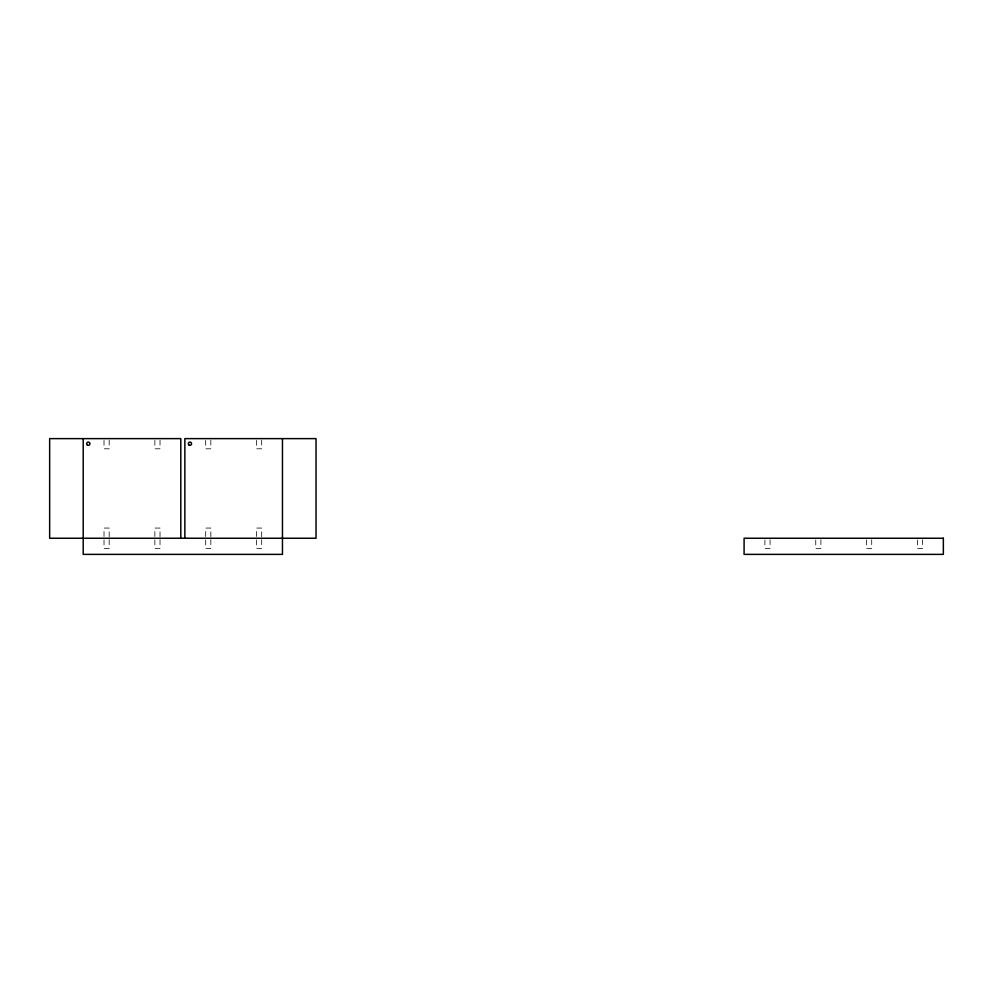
<?xml version="1.0" encoding="UTF-8"?>
<svg xmlns="http://www.w3.org/2000/svg" width="993" height="993" viewBox="0 0 993 993"><rect width="100%" height="100%" fill="white"/><g stroke="black" fill="none" stroke-linecap="round" stroke-linejoin="round"><path stroke-width="0.74" stroke-dasharray="4.96 3.72" d="M922.559 539.696L922.559 548.409L917.395 548.409L917.395 539.696M871.717 539.696L871.717 548.409L866.554 548.409L866.554 539.696M820.913 539.696L820.913 548.409L815.75 548.409L815.75 539.696M770.071 539.696L770.071 548.409L764.908 548.409L764.908 539.696M261.68 440.073L261.68 448.799L256.517 448.799L256.517 440.073M261.68 536.791L261.68 528.065L256.517 528.065L256.517 536.791M261.68 539.696L261.68 548.409L256.517 548.409L256.517 539.696M210.839 440.073L210.839 448.799L205.675 448.799L205.675 440.073M210.839 536.791L210.839 528.065L205.675 528.065L205.675 536.791M210.839 539.696L210.839 548.409L205.675 548.409L205.675 539.696M160.022 440.073L160.022 448.799L154.858 448.799L154.858 440.073M160.022 536.791L160.022 528.065L154.858 528.065L154.858 536.791M160.022 539.696L160.022 548.409L154.858 548.409L154.858 539.696M109.18 440.073L109.18 448.799L104.017 448.799L104.017 440.073M109.18 536.791L109.18 528.065L104.017 528.065L104.017 536.791M109.18 539.696L109.18 548.409L104.017 548.409L104.017 539.696"/><path stroke-width="1.49" d="M282.459 438.621L282.459 554.379L83.201 554.379L83.201 438.621M184.859 538.243L184.859 438.621L316.022 438.621L316.022 538.243L49.65 538.243L49.65 438.621L180.813 438.621L180.813 538.243M943.35 538.243L744.092 538.243L744.092 554.379L943.35 554.379L943.35 538.243M87.483 445.112A1.614 1.614 0 0 0 89.904 443.71A1.614 1.614 0 0 0 87.483 442.307A1.614 1.614 0 0 0 87.483 445.112M189.142 445.112A1.614 1.614 0 0 0 191.562 443.71A1.614 1.614 0 0 0 189.142 442.307A1.614 1.614 0 0 0 189.142 445.112"/></g></svg>
